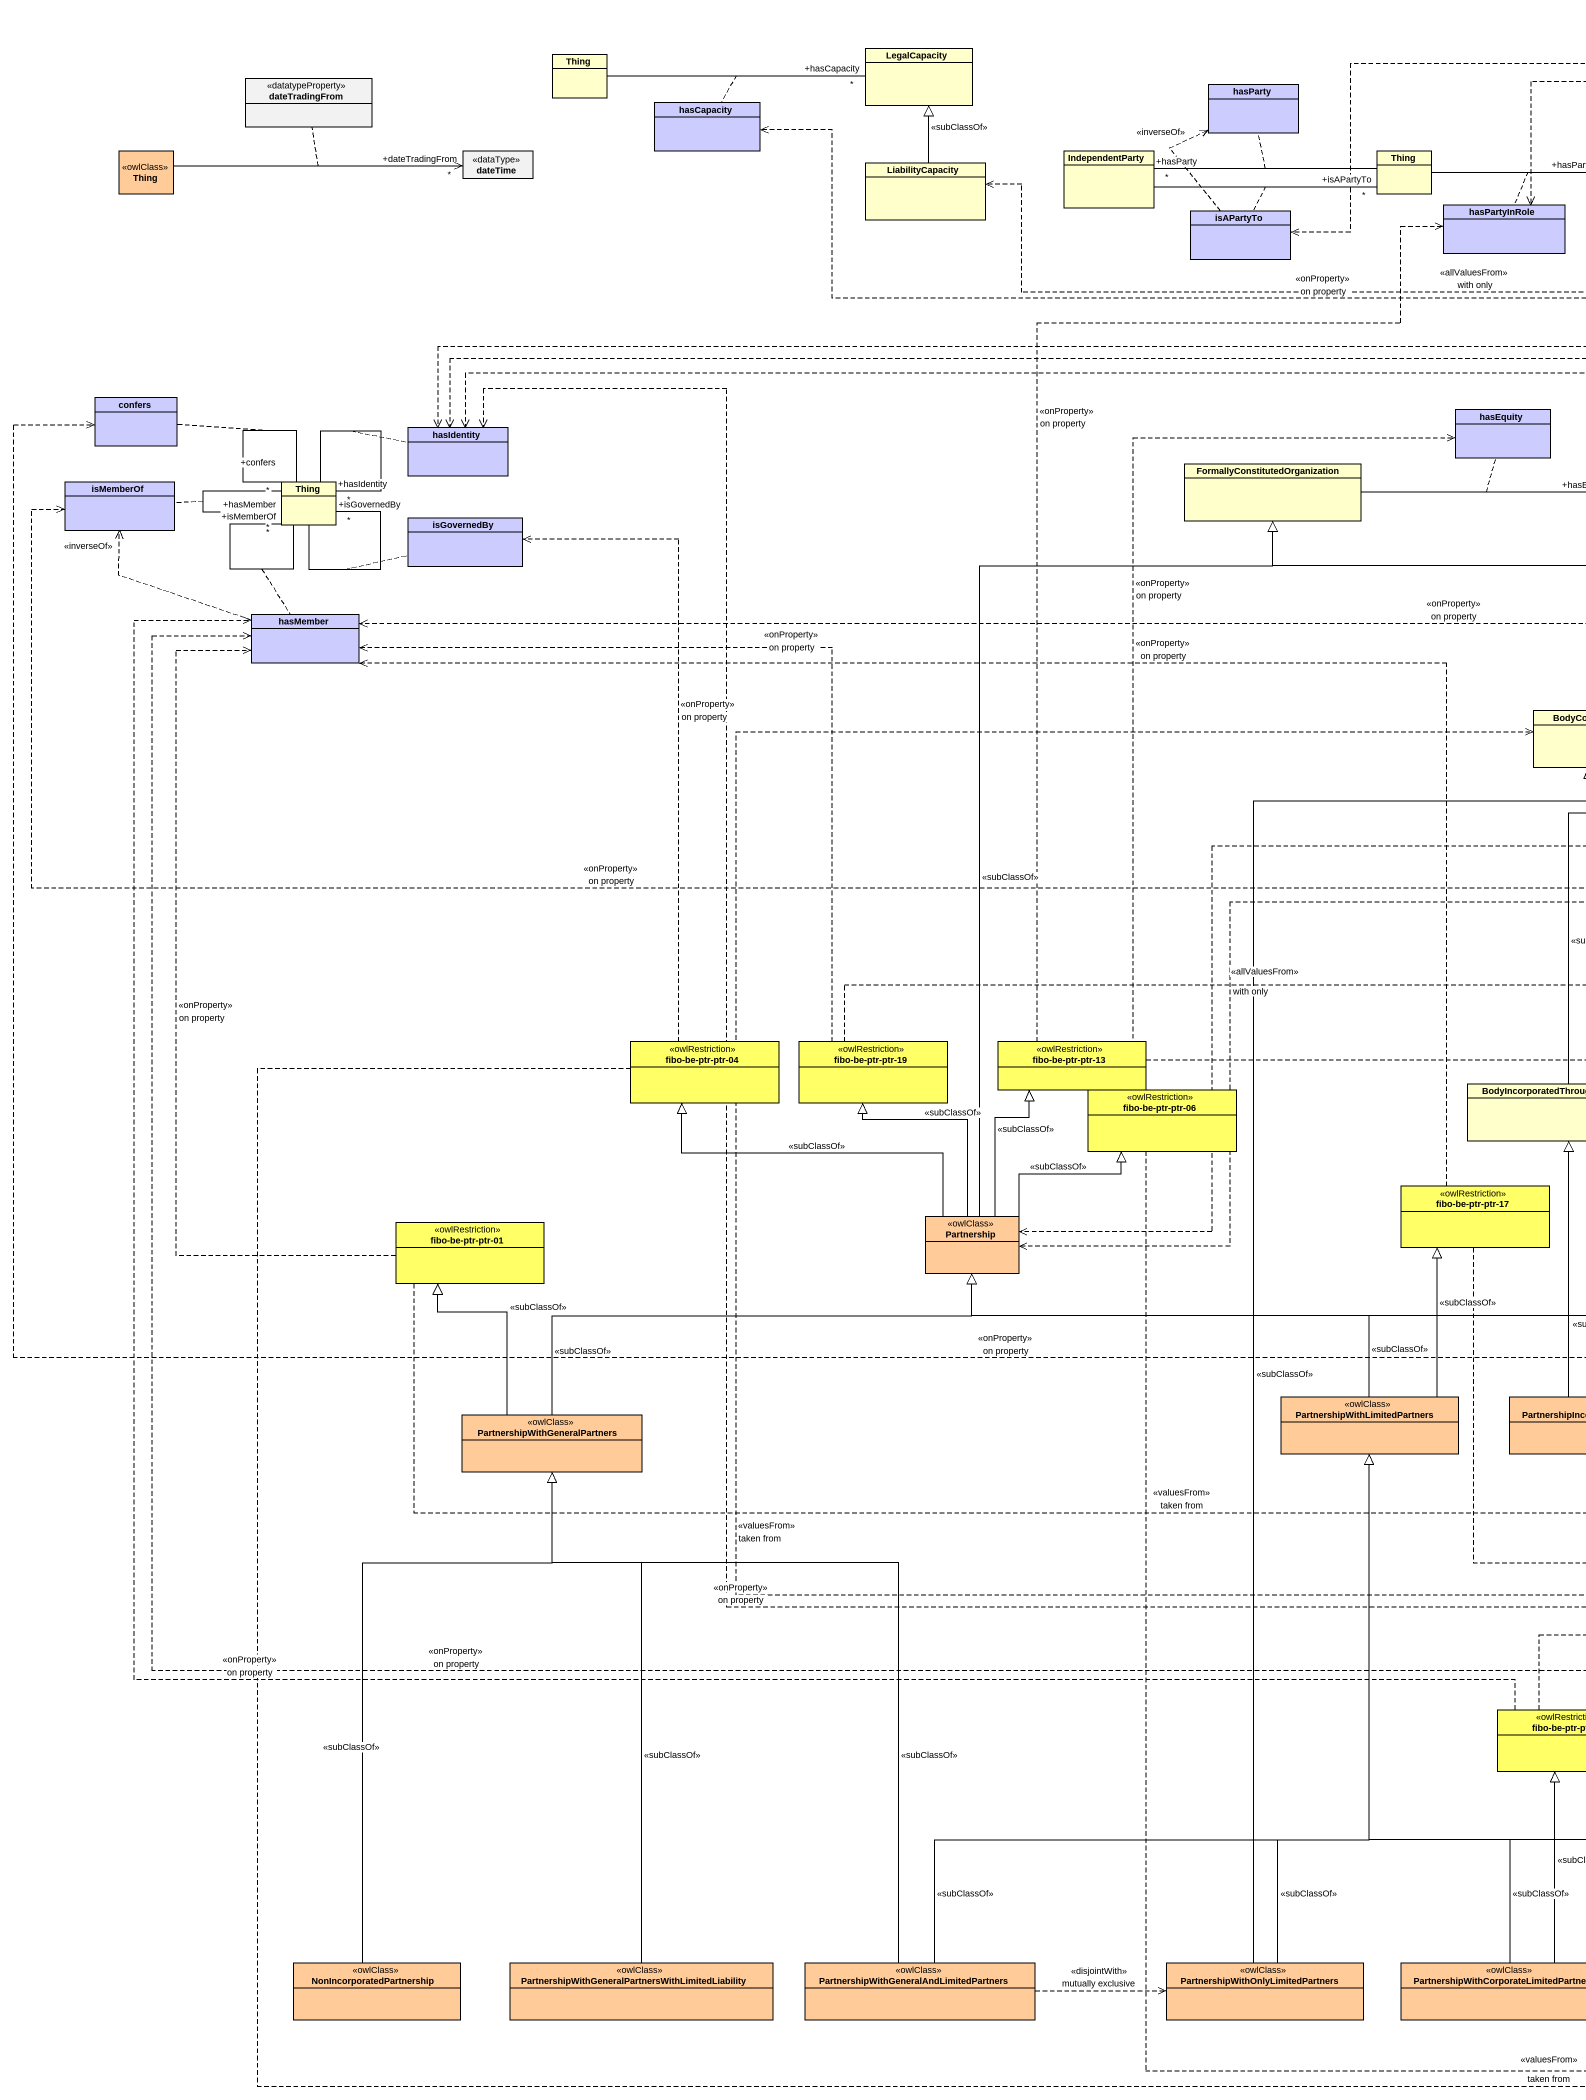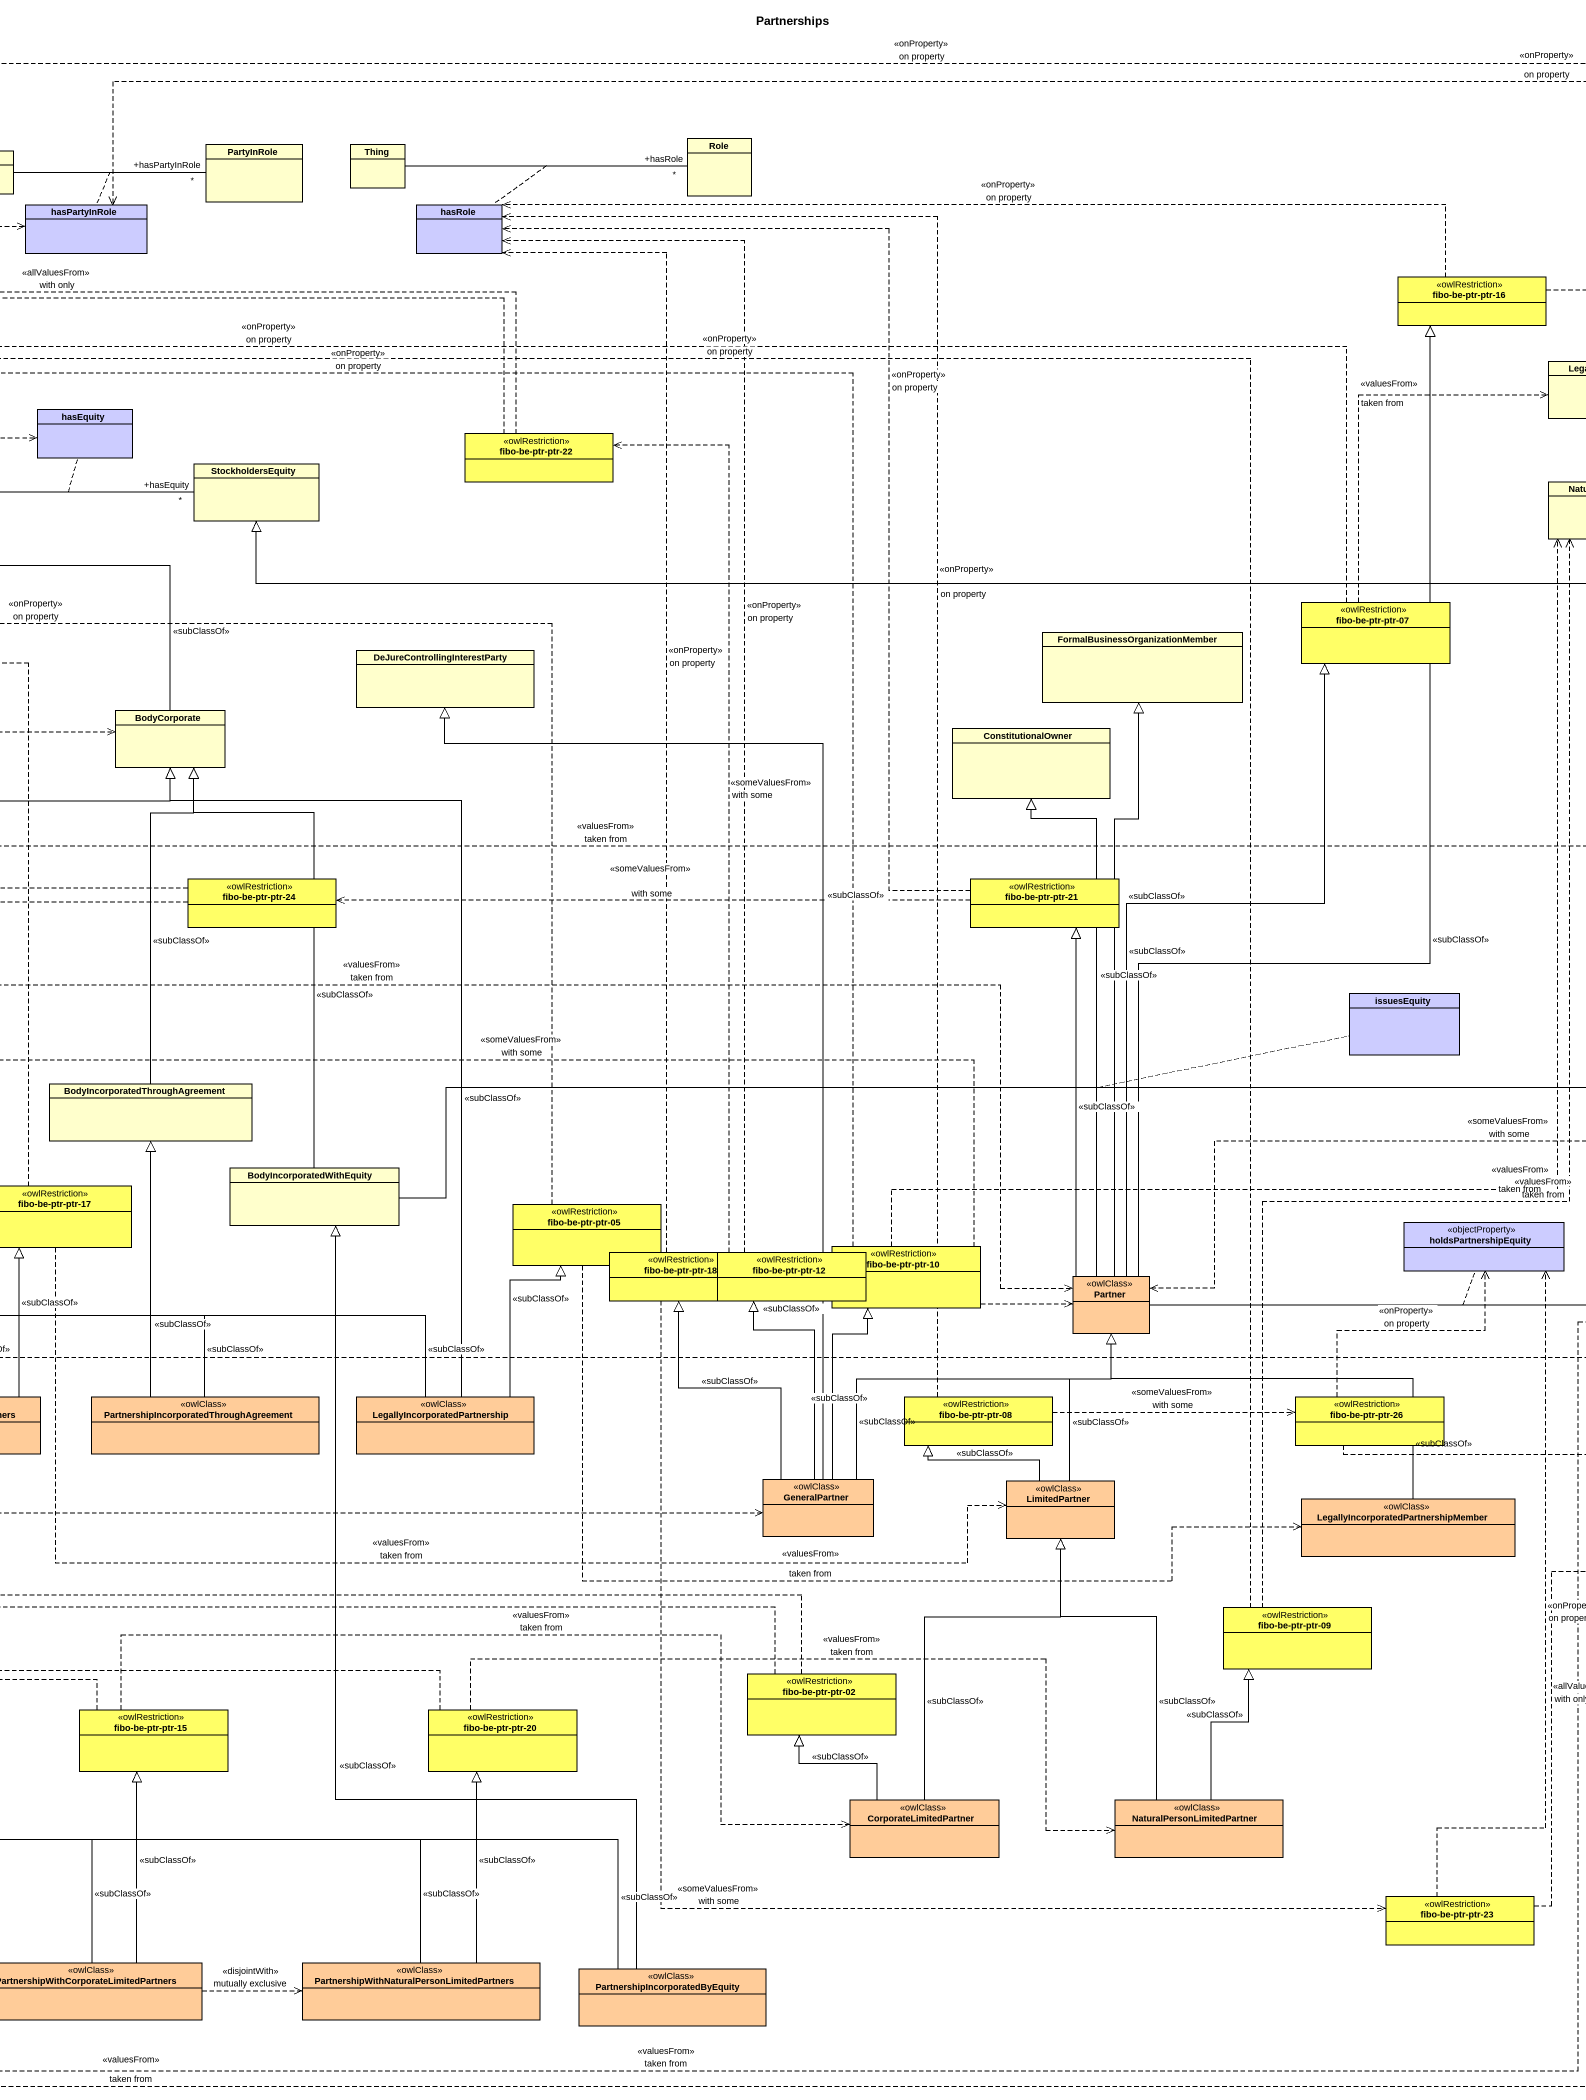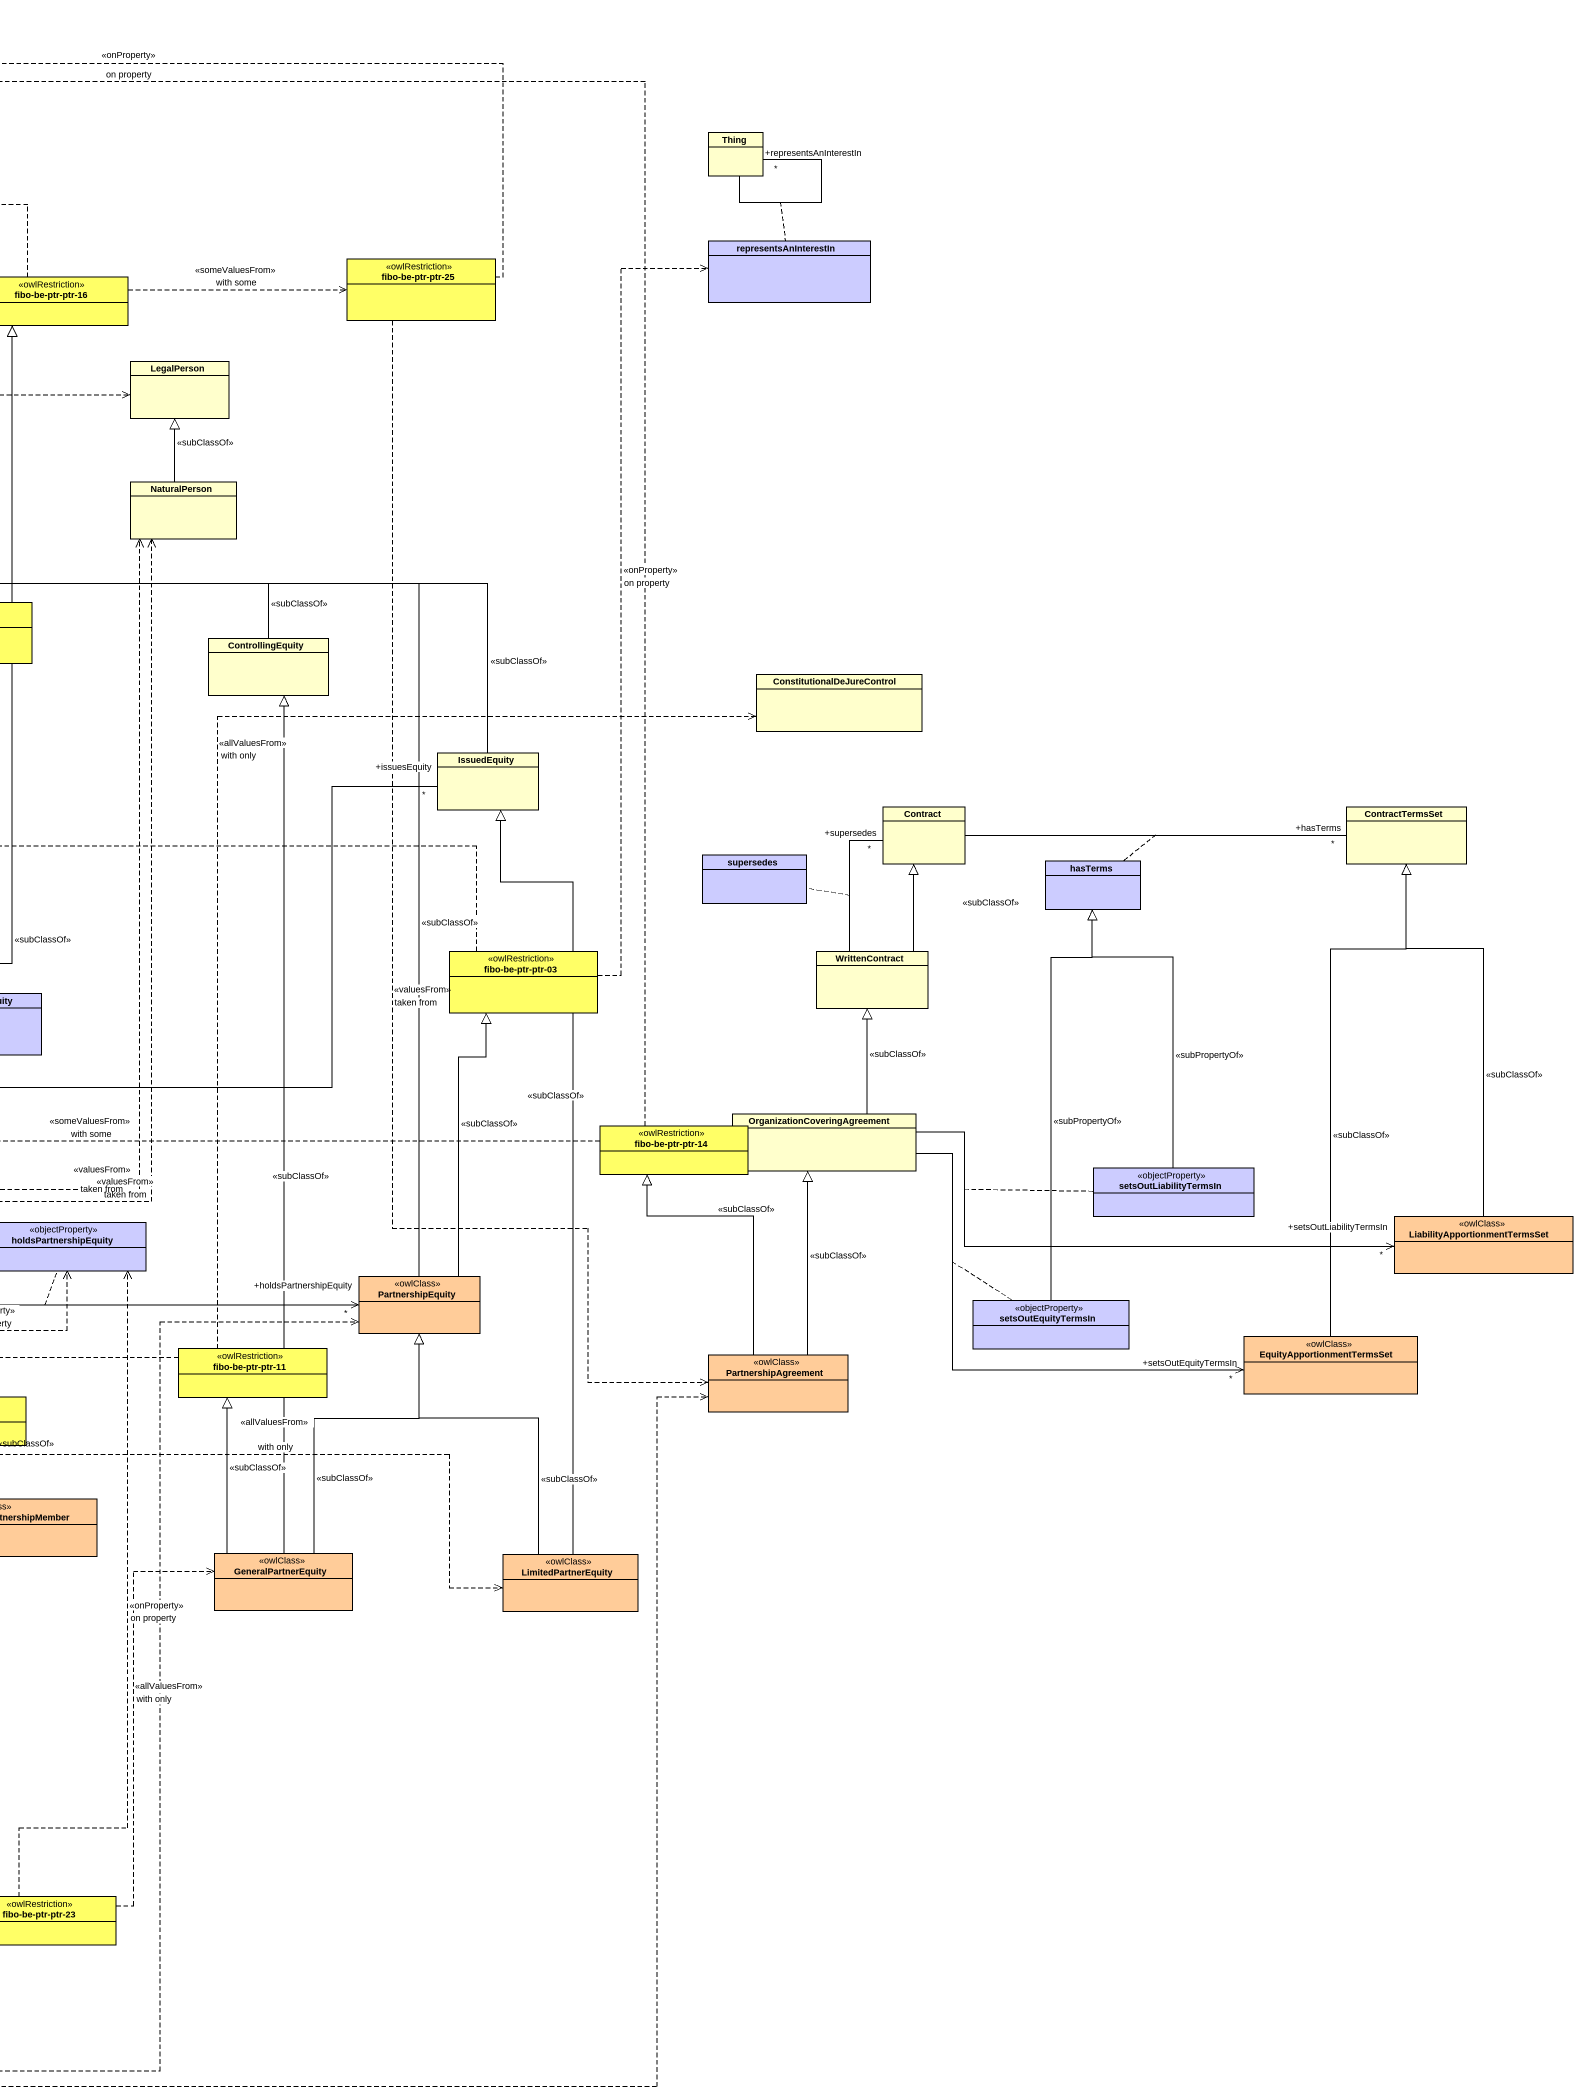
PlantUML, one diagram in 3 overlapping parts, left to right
@startuml
title Partnerships
hide circle
hide empty members
class dateTradingFrom <<datatypeProperty>>
class Thing #FFFFCC
class LegalCapacity #FFFFCC
class hasCapacity #CCCCFF
class hasParty #CCCCFF
class "Thing" as Thing_2 <<owlClass>> #FFCC99
class dateTime <<dataType>>
class IndependentParty #FFFFCC
class "Thing" as Thing_3 #FFFFCC
class PartyInRole #FFFFCC
class "Thing" as Thing_4 #FFFFCC
class Role #FFFFCC
class "Thing" as Thing_5 #FFFFCC
class LiabilityCapacity #FFFFCC
class isAPartyTo #CCCCFF
class hasPartyInRole #CCCCFF
class hasRole #CCCCFF
class "fibo-be-ptr-ptr-25" as fibo_be_ptr_ptr_25 <<owlRestriction>> #FFFF66
class representsAnInterestIn #CCCCFF
class "fibo-be-ptr-ptr-16" as fibo_be_ptr_ptr_16 <<owlRestriction>> #FFFF66
class LegalPerson #FFFFCC
class confers #CCCCFF
class hasEquity #CCCCFF
class hasIdentity #CCCCFF
class "FormallyConstitutedOrganization" as FormallyConstitutedOrganizat #FFFFCC
class StockholdersEquity #FFFFCC
class "fibo-be-ptr-ptr-22" as fibo_be_ptr_ptr_22 <<owlRestriction>> #FFFF66
class isMemberOf #CCCCFF
class "Thing" as Thing_6 #FFFFCC
class NaturalPerson #FFFFCC
class isGovernedBy #CCCCFF
class hasMember #CCCCFF
class "fibo-be-ptr-ptr-07" as fibo_be_ptr_ptr_07 <<owlRestriction>> #FFFF66
class "DeJureControllingInterestParty" as DeJureControllingInterestPar #FFFFCC
class "FormalBusinessOrganizationMember" as FormalBusinessOrganizationMe #FFFFCC
class ControllingEquity #FFFFCC
class ConstitutionalDeJureControl #FFFFCC
class BodyCorporate #FFFFCC
class ConstitutionalOwner #FFFFCC
class IssuedEquity #FFFFCC
class Contract #FFFFCC
class ContractTermsSet #FFFFCC
class "fibo-be-ptr-ptr-24" as fibo_be_ptr_ptr_24 <<owlRestriction>> #FFFF66
class "fibo-be-ptr-ptr-21" as fibo_be_ptr_ptr_21 <<owlRestriction>> #FFFF66
class supersedes #CCCCFF
class hasTerms #CCCCFF
class "fibo-be-ptr-ptr-03" as fibo_be_ptr_ptr_03 <<owlRestriction>> #FFFF66
class WrittenContract #FFFFCC
class issuesEquity #CCCCFF
class "fibo-be-ptr-ptr-04" as fibo_be_ptr_ptr_04 <<owlRestriction>> #FFFF66
class "fibo-be-ptr-ptr-19" as fibo_be_ptr_ptr_19 <<owlRestriction>> #FFFF66
class "fibo-be-ptr-ptr-13" as fibo_be_ptr_ptr_13 <<owlRestriction>> #FFFF66
class "BodyIncorporatedThroughAgreement" as BodyIncorporatedThroughAgree #FFFFCC
class "fibo-be-ptr-ptr-06" as fibo_be_ptr_ptr_06 <<owlRestriction>> #FFFF66
class "OrganizationCoveringAgreement" as OrganizationCoveringAgreemen #FFFFCC
class "fibo-be-ptr-ptr-14" as fibo_be_ptr_ptr_14 <<owlRestriction>> #FFFF66
class "fibo-be-ptr-ptr-17" as fibo_be_ptr_ptr_17 <<owlRestriction>> #FFFF66
class BodyIncorporatedWithEquity #FFFFCC
class setsOutLiabilityTermsIn <<objectProperty>> #CCCCFF
class "fibo-be-ptr-ptr-01" as fibo_be_ptr_ptr_01 <<owlRestriction>> #FFFF66
class Partnership <<owlClass>> #FFCC99
class "fibo-be-ptr-ptr-05" as fibo_be_ptr_ptr_05 <<owlRestriction>> #FFFF66
class holdsPartnershipEquity <<objectProperty>> #CCCCFF
class "LiabilityApportionmentTermsSet" as LiabilityApportionmentTermsS <<owlClass>> #FFCC99
class "fibo-be-ptr-ptr-18" as fibo_be_ptr_ptr_18 <<owlRestriction>> #FFFF66
class "fibo-be-ptr-ptr-12" as fibo_be_ptr_ptr_12 <<owlRestriction>> #FFFF66
class "fibo-be-ptr-ptr-10" as fibo_be_ptr_ptr_10 <<owlRestriction>> #FFFF66
class Partner <<owlClass>> #FFCC99
class PartnershipEquity <<owlClass>> #FFCC99
class setsOutEquityTermsIn <<objectProperty>> #CCCCFF
class "fibo-be-ptr-ptr-11" as fibo_be_ptr_ptr_11 <<owlRestriction>> #FFFF66
class PartnershipAgreement <<owlClass>> #FFCC99
class EquityApportionmentTermsSet <<owlClass>> #FFCC99
class "PartnershipWithGeneralPartners" as PartnershipWithGeneralPartne <<owlClass>> #FFCC99
class "PartnershipWithLimitedPartners" as PartnershipWithLimitedPartne <<owlClass>> #FFCC99
class "PartnershipIncorporatedThroughAgreement" as PartnershipIncorporatedThrou <<owlClass>> #FFCC99
class "LegallyIncorporatedPartnership" as LegallyIncorporatedPartnersh <<owlClass>> #FFCC99
class "fibo-be-ptr-ptr-08" as fibo_be_ptr_ptr_08 <<owlRestriction>> #FFFF66
class "fibo-be-ptr-ptr-26" as fibo_be_ptr_ptr_26 <<owlRestriction>> #FFFF66
class GeneralPartner <<owlClass>> #FFCC99
class LimitedPartner <<owlClass>> #FFCC99
class "LegallyIncorporatedPartnershipMember" as LegallyIncorporatedPartnersh_2 <<owlClass>> #FFCC99
class GeneralPartnerEquity <<owlClass>> #FFCC99
class LimitedPartnerEquity <<owlClass>> #FFCC99
class "fibo-be-ptr-ptr-09" as fibo_be_ptr_ptr_09 <<owlRestriction>> #FFFF66
class "fibo-be-ptr-ptr-02" as fibo_be_ptr_ptr_02 <<owlRestriction>> #FFFF66
class "fibo-be-ptr-ptr-15" as fibo_be_ptr_ptr_15 <<owlRestriction>> #FFFF66
class "fibo-be-ptr-ptr-20" as fibo_be_ptr_ptr_20 <<owlRestriction>> #FFFF66
class CorporateLimitedPartner <<owlClass>> #FFCC99
class NaturalPersonLimitedPartner <<owlClass>> #FFCC99
class "fibo-be-ptr-ptr-23" as fibo_be_ptr_ptr_23 <<owlRestriction>> #FFFF66
class NonIncorporatedPartnership <<owlClass>> #FFCC99
class "PartnershipWithGeneralPartnersWithLimitedLiability" as PartnershipWithGeneralPartne_2 <<owlClass>> #FFCC99
class "PartnershipWithGeneralAndLimitedPartners" as PartnershipWithGeneralAndLim <<owlClass>> #FFCC99
class "PartnershipWithOnlyLimitedPartners" as PartnershipWithOnlyLimitedPa <<owlClass>> #FFCC99
class "PartnershipWithCorporateLimitedPartners" as PartnershipWithCorporateLimi <<owlClass>> #FFCC99
class "PartnershipWithNaturalPersonLimitedPartners" as PartnershipWithNaturalPerson <<owlClass>> #FFCC99
class "PartnershipIncorporatedByEquity" as PartnershipIncorporatedByEqu <<owlClass>> #FFCC99
Thing -right- "+hasCapacity\n*" LegalCapacity
(Thing, LegalCapacity) .. hasCapacity
Thing_2 -right-> "+dateTradingFrom\n*" dateTime
(Thing_2, dateTime) .. dateTradingFrom
IndependentParty -right- "+isAPartyTo\n*" Thing_3
(IndependentParty, Thing_3) .. isAPartyTo
Thing_3 -left- "+hasParty\n*" IndependentParty
(Thing_3, IndependentParty) .. hasParty
Thing_3 -right- "+hasPartyInRole\n*" PartyInRole
(Thing_3, PartyInRole) .. hasPartyInRole
Thing_4 -right- "+hasRole\n*" Role
(Thing_4, Role) .. hasRole
Thing_5 -- "+representsAnInterestIn\n*" Thing_5
(Thing_5, Thing_5) .. representsAnInterestIn
LiabilityCapacity -up-|> LegalCapacity : <<subClassOf>>
isAPartyTo .up.> hasParty : <<inverseOf>>
fibo_be_ptr_ptr_25 .left.> isAPartyTo : <<onProperty>>\non property
fibo_be_ptr_ptr_25 ..> PartnershipAgreement : <<valuesFrom>>\ntaken from
fibo_be_ptr_ptr_16 .left.> hasRole : <<onProperty>>\non property
fibo_be_ptr_ptr_16 .right.> fibo_be_ptr_ptr_25 : <<someValuesFrom>>\nwith some
FormallyConstitutedOrganizat -right- "+hasEquity\n*" StockholdersEquity
(FormallyConstitutedOrganizat, StockholdersEquity) .. hasEquity
fibo_be_ptr_ptr_22 .left.> hasCapacity : <<onProperty>>\non property
fibo_be_ptr_ptr_22 .left.> LiabilityCapacity : <<allValuesFrom>>\nwith only
Thing_6 -- "+hasMember\n*" Thing_6
(Thing_6, Thing_6) .. hasMember
Thing_6 -- "+hasIdentity\n*" Thing_6
(Thing_6, Thing_6) .. hasIdentity
Thing_6 -- "+isGovernedBy\n*" Thing_6
(Thing_6, Thing_6) .. isGovernedBy
Thing_6 -- "+confers\n*" Thing_6
(Thing_6, Thing_6) .. confers
Thing_6 -- "+isMemberOf\n*" Thing_6
(Thing_6, Thing_6) .. isMemberOf
NaturalPerson -up-|> LegalPerson : <<subClassOf>>
hasMember .up.> isMemberOf : <<inverseOf>>
fibo_be_ptr_ptr_07 .up.> LegalPerson : <<valuesFrom>>\ntaken from
fibo_be_ptr_ptr_07 .left.> hasIdentity : <<onProperty>>\non property
ControllingEquity -left-|> StockholdersEquity : <<subClassOf>>
BodyCorporate -up-|> FormallyConstitutedOrganizat : <<subClassOf>>
IssuedEquity -left-|> StockholdersEquity : <<subClassOf>>
Contract -right- "+hasTerms\n*" ContractTermsSet
(Contract, ContractTermsSet) .. hasTerms
fibo_be_ptr_ptr_24 .left.> isMemberOf : <<onProperty>>\non property
fibo_be_ptr_ptr_24 .left.> Partnership : <<allValuesFrom>>\nwith only
fibo_be_ptr_ptr_21 .up.> hasRole : <<onProperty>>\non property
fibo_be_ptr_ptr_21 .left.> fibo_be_ptr_ptr_24 : <<someValuesFrom>>\nwith some
fibo_be_ptr_ptr_03 .up.> representsAnInterestIn : <<onProperty>>\non property
fibo_be_ptr_ptr_03 .left.> Partnership : <<valuesFrom>>\ntaken from
WrittenContract -up- "+supersedes\n*" Contract
(WrittenContract, Contract) .. supersedes
WrittenContract -up-|> Contract : <<subClassOf>>
fibo_be_ptr_ptr_04 .up.> isGovernedBy : <<onProperty>>\non property
fibo_be_ptr_ptr_04 .right.> PartnershipAgreement : <<valuesFrom>>\ntaken from
fibo_be_ptr_ptr_19 .up.> hasMember : <<onProperty>>\non property
fibo_be_ptr_ptr_19 .right.> Partner : <<valuesFrom>>\ntaken from
fibo_be_ptr_ptr_13 .up.> hasPartyInRole : <<onProperty>>\non property
fibo_be_ptr_ptr_13 .right.> Partner : <<someValuesFrom>>\nwith some
BodyIncorporatedThroughAgree -up-|> BodyCorporate : <<subClassOf>>
fibo_be_ptr_ptr_06 .up.> hasEquity : <<onProperty>>\non property
fibo_be_ptr_ptr_06 .right.> PartnershipEquity : <<valuesFrom>>\ntaken from
OrganizationCoveringAgreemen -up-|> WrittenContract : <<subClassOf>>
OrganizationCoveringAgreemen -right-> "+setsOutLiabilityTermsIn\n*" LiabilityApportionmentTermsS
(OrganizationCoveringAgreemen, LiabilityApportionmentTermsS) .. setsOutLiabilityTermsIn
OrganizationCoveringAgreemen -right-> "+setsOutEquityTermsIn\n*" EquityApportionmentTermsSet
(OrganizationCoveringAgreemen, EquityApportionmentTermsSet) .. setsOutEquityTermsIn
fibo_be_ptr_ptr_14 .left.> hasPartyInRole : <<onProperty>>\non property
fibo_be_ptr_ptr_14 .left.> Partner : <<someValuesFrom>>\nwith some
fibo_be_ptr_ptr_17 .left.> hasMember : <<onProperty>>\non property
fibo_be_ptr_ptr_17 .right.> LimitedPartner : <<valuesFrom>>\ntaken from
BodyIncorporatedWithEquity -up-|> BodyCorporate : <<subClassOf>>
BodyIncorporatedWithEquity -right- "+issuesEquity\n*" IssuedEquity
(BodyIncorporatedWithEquity, IssuedEquity) .. issuesEquity
setsOutLiabilityTermsIn -up-|> hasTerms : <<subPropertyOf>>
fibo_be_ptr_ptr_01 .up.> hasMember : <<onProperty>>\non property
fibo_be_ptr_ptr_01 .right.> GeneralPartner : <<valuesFrom>>\ntaken from
Partnership -up-|> FormallyConstitutedOrganizat : <<subClassOf>>
Partnership -up-|> fibo_be_ptr_ptr_04 : <<subClassOf>>
Partnership -up-|> fibo_be_ptr_ptr_19 : <<subClassOf>>
Partnership -up-|> fibo_be_ptr_ptr_13 : <<subClassOf>>
Partnership -up-|> fibo_be_ptr_ptr_06 : <<subClassOf>>
fibo_be_ptr_ptr_05 .left.> hasMember : <<onProperty>>\non property
fibo_be_ptr_ptr_05 .right.> LegallyIncorporatedPartnersh_2 : <<valuesFrom>>\ntaken from
LiabilityApportionmentTermsS -up-|> ContractTermsSet : <<subClassOf>>
fibo_be_ptr_ptr_18 .up.> hasRole : <<onProperty>>\non property
fibo_be_ptr_ptr_18 ..> fibo_be_ptr_ptr_23 : <<someValuesFrom>>\nwith some
fibo_be_ptr_ptr_12 .up.> hasRole : <<onProperty>>\non property
fibo_be_ptr_ptr_12 .up.> fibo_be_ptr_ptr_22 : <<someValuesFrom>>\nwith some
fibo_be_ptr_ptr_10 .left.> hasIdentity : <<onProperty>>\non property
fibo_be_ptr_ptr_10 .up.> NaturalPerson : <<valuesFrom>>\ntaken from
Partner -up-|> fibo_be_ptr_ptr_16 : <<subClassOf>>
Partner -up-|> fibo_be_ptr_ptr_07 : <<subClassOf>>
Partner -up-|> FormalBusinessOrganizationMe : <<subClassOf>>
Partner -up-|> ConstitutionalOwner : <<subClassOf>>
Partner -up-|> fibo_be_ptr_ptr_21 : <<subClassOf>>
Partner -right-> "+holdsPartnershipEquity\n*" PartnershipEquity
(Partner, PartnershipEquity) .. holdsPartnershipEquity
PartnershipEquity -left-|> StockholdersEquity : <<subClassOf>>
PartnershipEquity -up-|> fibo_be_ptr_ptr_03 : <<subClassOf>>
setsOutEquityTermsIn -up-|> hasTerms : <<subPropertyOf>>
fibo_be_ptr_ptr_11 .left.> confers : <<onProperty>>\non property
fibo_be_ptr_ptr_11 .up.> ConstitutionalDeJureControl : <<allValuesFrom>>\nwith only
PartnershipAgreement -up-|> OrganizationCoveringAgreemen : <<subClassOf>>
PartnershipAgreement -up-|> fibo_be_ptr_ptr_14 : <<subClassOf>>
EquityApportionmentTermsSet -up-|> ContractTermsSet : <<subClassOf>>
PartnershipWithGeneralPartne -up-|> fibo_be_ptr_ptr_01 : <<subClassOf>>
PartnershipWithGeneralPartne -right-|> Partnership : <<subClassOf>>
PartnershipWithLimitedPartne -up-|> fibo_be_ptr_ptr_17 : <<subClassOf>>
PartnershipWithLimitedPartne -left-|> Partnership : <<subClassOf>>
PartnershipIncorporatedThrou -up-|> BodyIncorporatedThroughAgree : <<subClassOf>>
PartnershipIncorporatedThrou -left-|> Partnership : <<subClassOf>>
LegallyIncorporatedPartnersh -up-|> BodyCorporate : <<subClassOf>>
LegallyIncorporatedPartnersh -left-|> Partnership : <<subClassOf>>
LegallyIncorporatedPartnersh -up-|> fibo_be_ptr_ptr_05 : <<subClassOf>>
fibo_be_ptr_ptr_08 .up.> hasRole : <<onProperty>>\non property
fibo_be_ptr_ptr_08 .right.> fibo_be_ptr_ptr_26 : <<someValuesFrom>>\nwith some
fibo_be_ptr_ptr_26 .up.> holdsPartnershipEquity : <<onProperty>>\non property
fibo_be_ptr_ptr_26 .right.> LimitedPartnerEquity : <<allValuesFrom>>\nwith only
GeneralPartner -up-|> DeJureControllingInterestPar : <<subClassOf>>
GeneralPartner -up-|> fibo_be_ptr_ptr_18 : <<subClassOf>>
GeneralPartner -up-|> fibo_be_ptr_ptr_12 : <<subClassOf>>
GeneralPartner -up-|> fibo_be_ptr_ptr_10 : <<subClassOf>>
GeneralPartner -up-|> Partner : <<subClassOf>>
LimitedPartner -up-|> Partner : <<subClassOf>>
LimitedPartner -up-|> fibo_be_ptr_ptr_08 : <<subClassOf>>
LegallyIncorporatedPartnersh_2 -up-|> Partner : <<subClassOf>>
GeneralPartnerEquity -up-|> ControllingEquity : <<subClassOf>>
GeneralPartnerEquity -up-|> PartnershipEquity : <<subClassOf>>
GeneralPartnerEquity -up-|> fibo_be_ptr_ptr_11 : <<subClassOf>>
LimitedPartnerEquity -up-|> IssuedEquity : <<subClassOf>>
LimitedPartnerEquity -up-|> PartnershipEquity : <<subClassOf>>
fibo_be_ptr_ptr_09 .left.> hasIdentity : <<onProperty>>\non property
fibo_be_ptr_ptr_09 .up.> NaturalPerson : <<valuesFrom>>\ntaken from
fibo_be_ptr_ptr_02 .up.> hasIdentity : <<onProperty>>\non property
fibo_be_ptr_ptr_02 .up.> BodyCorporate : <<valuesFrom>>\ntaken from
fibo_be_ptr_ptr_15 .up.> hasMember : <<onProperty>>\non property
fibo_be_ptr_ptr_15 .right.> CorporateLimitedPartner : <<valuesFrom>>\ntaken from
fibo_be_ptr_ptr_20 .up.> hasMember : <<onProperty>>\non property
fibo_be_ptr_ptr_20 .right.> NaturalPersonLimitedPartner : <<valuesFrom>>\ntaken from
CorporateLimitedPartner -up-|> LimitedPartner : <<subClassOf>>
CorporateLimitedPartner -up-|> fibo_be_ptr_ptr_02 : <<subClassOf>>
NaturalPersonLimitedPartner -up-|> LimitedPartner : <<subClassOf>>
NaturalPersonLimitedPartner -up-|> fibo_be_ptr_ptr_09 : <<subClassOf>>
fibo_be_ptr_ptr_23 .up.> holdsPartnershipEquity : <<onProperty>>\non property
fibo_be_ptr_ptr_23 .up.> GeneralPartnerEquity : <<allValuesFrom>>\nwith only
NonIncorporatedPartnership -up-|> PartnershipWithGeneralPartne : <<subClassOf>>
PartnershipWithGeneralPartne_2 -up-|> PartnershipWithGeneralPartne : <<subClassOf>>
PartnershipWithGeneralAndLim -up-|> PartnershipWithGeneralPartne : <<subClassOf>>
PartnershipWithGeneralAndLim -up-|> PartnershipWithLimitedPartne : <<subClassOf>>
PartnershipWithGeneralAndLim .right.> PartnershipWithOnlyLimitedPa : <<disjointWith>>\nmutually exclusive
PartnershipWithOnlyLimitedPa -up-|> BodyCorporate : <<subClassOf>>
PartnershipWithOnlyLimitedPa -up-|> PartnershipWithLimitedPartne : <<subClassOf>>
PartnershipWithCorporateLimi -up-|> PartnershipWithLimitedPartne : <<subClassOf>>
PartnershipWithCorporateLimi -up-|> fibo_be_ptr_ptr_15 : <<subClassOf>>
PartnershipWithCorporateLimi .right.> PartnershipWithNaturalPerson : <<disjointWith>>\nmutually exclusive
PartnershipWithNaturalPerson -up-|> PartnershipWithLimitedPartne : <<subClassOf>>
PartnershipWithNaturalPerson -up-|> fibo_be_ptr_ptr_20 : <<subClassOf>>
PartnershipIncorporatedByEqu -up-|> BodyIncorporatedWithEquity : <<subClassOf>>
PartnershipIncorporatedByEqu -up-|> PartnershipWithLimitedPartne : <<subClassOf>>
@enduml
